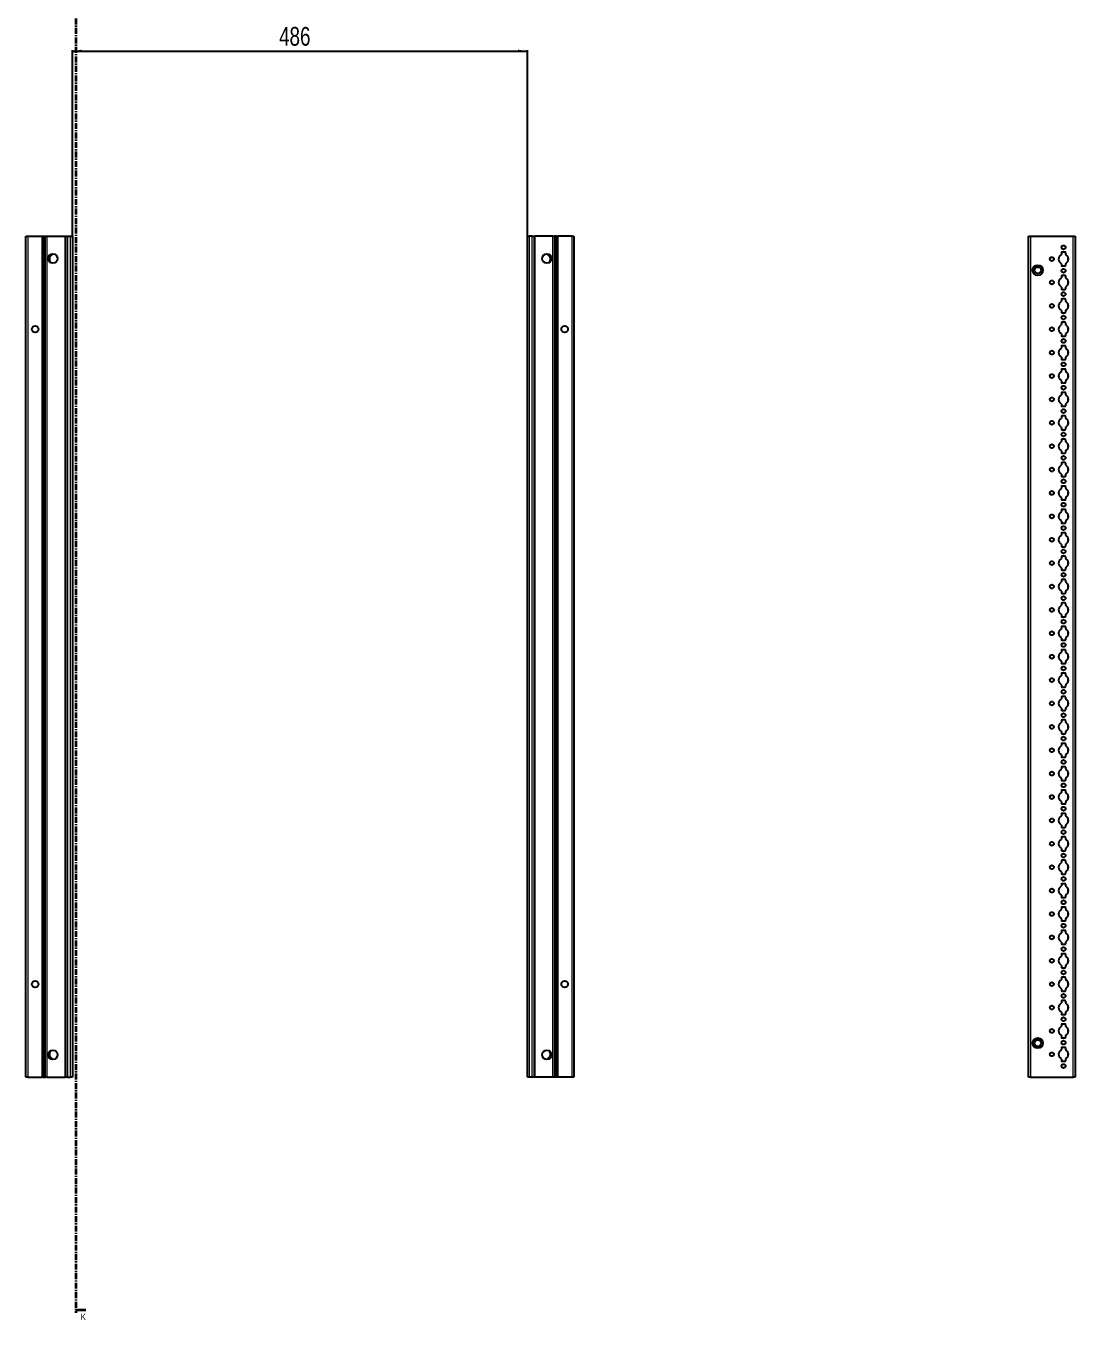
# Model space of a CAD drawing. Header units: millimetres. Extents: x -199 to 4013, y -1847 to 1507.
# Drawn here: x 1743 to 2863, y -1111 to 272 of the extents above; entities that cross this region are included whole.
import ezdxf

# ---------------------------------------------------------------- set-up
doc = ezdxf.new("R2010")
doc.units = ezdxf.units.MM
doc.linetypes.add('CENTER', pattern=[10.16, 6.35, -1.27, 1.27, -1.27])
doc.layers.add('FORMAT', color=7, linetype='Continuous')
doc.styles.add('SLDTEXTSTYLE0', font='TXT', dxfattribs={"width": 0.75})
doc.dimstyles.new('SLDDIMSTYLE0', dxfattribs={"dimtxt": 20, "dimasz": 10, "dimexe": 0, "dimexo": 0.0625, "dimgap": 5, "dimtad": 2, "dimdec": 1, "dimrnd": 1e-09, "dimzin": 12, "dimdsep": 46, "dimtxsty": 'SLDTEXTSTYLE0', "dimsah": 1, "dimcen": 0.09, "dimadec": 0, "dimazin": 3, "dimtfac": 1, "dimtofl": 0, "dimtmove": 0, "dimatfit": 3, "dimfxl": 0, "dimfrac": 2, "dimtolj": 1, "dimtzin": 12, "dimarcsym": 0})

# ---------------------------------------------------------------- blocks, each defined once
blk = doc.blocks.new('_D_4')
at = {"layer": 'FORMAT'}
for p, q in [((1792.3, 47.2), (1792.3, 246)), ((1792.3, 245), (2278.3, 245)), ((2278.3, 47.2), (2278.3, 246))]:
    blk.add_line(p, q, dxfattribs=at)
for points in [[(1792.3, 245), (1802.3, 243.5), (1802.3, 246.5)], [(2278.3, 245), (2268.3, 246.5), (2268.3, 243.5)]]:
    blk.add_solid(points, dxfattribs=at)
at = {"layer": 'FORMAT', "insert": (2013.1, 270.8), "char_height": 20, "attachment_point": 1, "style": 'SLDTEXTSTYLE0'}
blk.add_mtext('486', dxfattribs=at)

msp = doc.modelspace()

# ---------------------------------------------------------------- linework, layer by layer
at = {"color": 7, "linetype": 'CENTER', "lineweight": 35}
msp.add_line((1796.05, 1499.09), (1796.05, -1103.67), dxfattribs=at)
at = {"color": 7, "linetype": 'Continuous', "lineweight": 25}
for p, q in [((1742.62, -851.79), (1742.62, 47.21)), ((1742.62, 47.21), (1744.62, 47.21)), ((1744.62, 47.21), (1759.97, 47.21)), ((1759.97, 47.21), (1760.62, 47.21)), ((1760.62, 23.46), (1760.62, 47.21)), ((1760.62, 47.21), (1761.2, 47.21)), ((1761.2, 47.21), (1762.41, 47.21)), ((1762.41, 47.21), (1762.41, -851.79)), ((1762.41, 47.21), (1762.44, 47.21)), ((1762.44, 47.21), (1762.44, -851.79)), ((1762.44, 47.21), (1763.65, 47.21)), ((1763.65, 47.21), (1765.06, 47.21)), ((1765.06, 47.21), (1784.47, 47.21)), ((1784.47, 47.21), (1785.12, 47.21)), ((1785.12, -851.79), (1785.12, 47.21)), ((1785.12, 47.21), (1787.12, 47.21)), ((1787.12, 47.21), (1790.32, 47.21)), ((1790.32, 47.21), (1792.32, 47.21)), ((1792.32, 47.21), (1792.32, -851.79)), ((2278.32, -851.79), (2278.32, 47.21)), ((2278.32, 47.21), (2280.32, 47.21)), ((2283.52, 47.21), (2280.32, 47.21)), ((2283.52, 47.21), (2285.52, 47.21)), ((2285.52, 47.21), (2285.52, -851.79)), ((2285.52, 47.21), (2286.17, 47.21)), ((2305.57, 47.21), (2286.17, 47.21)), ((2305.57, 47.21), (2306.98, 47.21)), ((2308.19, 47.21), (2306.98, 47.21)), ((2308.19, -851.79), (2308.19, 47.21)), ((2308.22, 47.21), (2308.19, 47.21)), ((2308.22, -851.79), (2308.22, 47.21)), ((2309.43, 47.21), (2308.22, 47.21)), ((2309.43, 47.21), (2310.02, 47.21)), ((2310.02, 47.21), (2310.02, 23.46)), ((2310.02, 47.21), (2310.67, 47.21)), ((2326.02, 47.21), (2310.67, 47.21)), ((2326.02, 47.21), (2328.02, 47.21)), ((2328.02, 47.21), (2328.02, -851.79)), ((2813.65, -851.79), (2813.65, 47.21)), ((2813.65, 47.21), (2815.65, 47.21)), ((2815.65, 47.21), (2861.35, 47.21)), ((2861.35, 47.21), (2863.35, 47.21)), ((2863.35, 47.21), (2863.35, -851.79)), ((1770.67, 27.73), (1770.67, 28.14)), ((2299.97, 28.14), (2299.97, 27.73)), ((2848.7, 29.61), (2848.7, 27.73)), ((2852.8, 30.11), (2849.2, 30.11)), ((2853.3, 27.73), (2853.3, 29.61)), ((1760.68, 23.35), (1760.62, 23.46)), ((1760.62, 23.46), (1760.62, 21.96)), ((1760.62, 21.96), (1760.68, 22.06)), ((1760.62, -26.54), (1760.62, 21.96)), ((1760.68, 22.06), (1760.68, 23.35)), ((2310.02, 23.46), (2309.95, 23.35)), ((2309.95, 23.35), (2309.95, 22.06)), ((2309.95, 22.06), (2310.02, 21.96)), ((2310.02, 21.96), (2310.02, 23.46)), ((2310.02, 21.96), (2310.02, -26.54)), ((2848.7, 17.68), (2848.7, 15.81)), ((2849.2, 15.31), (2852.8, 15.31)), ((2853.3, 15.81), (2853.3, 17.68)), ((2848.7, 4.61), (2848.7, 2.73)), ((2852.8, 5.11), (2849.2, 5.11)), ((2853.3, 2.73), (2853.3, 4.61)), ((2848.7, -7.32), (2848.7, -9.19)), ((2849.2, -9.69), (2852.8, -9.69)), ((2853.3, -9.19), (2853.3, -7.32)), ((1760.68, -26.65), (1760.62, -26.54)), ((1760.62, -26.54), (1760.62, -28.04)), ((1760.68, -27.94), (1760.68, -26.65)), ((2310.02, -26.54), (2309.95, -26.65)), ((2309.95, -26.65), (2309.95, -27.94)), ((2310.02, -28.04), (2310.02, -26.54)), ((2848.7, -20.39), (2848.7, -22.27)), ((2852.8, -19.89), (2849.2, -19.89)), ((2853.3, -22.27), (2853.3, -20.39)), ((1760.62, -28.04), (1760.68, -27.94)), ((1760.62, -76.54), (1760.62, -28.04)), ((2309.95, -27.94), (2310.02, -28.04)), ((2310.02, -28.04), (2310.02, -76.54)), ((2848.7, -32.32), (2848.7, -34.19)), ((2849.2, -34.69), (2852.8, -34.69)), ((2853.3, -34.19), (2853.3, -32.32)), ((2848.7, -45.39), (2848.7, -47.27)), ((2852.8, -44.89), (2849.2, -44.89)), ((2853.3, -47.27), (2853.3, -45.39)), ((2848.7, -57.32), (2848.7, -59.19)), ((2849.2, -59.69), (2852.8, -59.69)), ((2853.3, -59.19), (2853.3, -57.32)), ((1760.68, -76.65), (1760.62, -76.54)), ((1760.62, -76.54), (1760.62, -78.04)), ((1760.62, -78.04), (1760.68, -77.94)), ((1760.62, -126.54), (1760.62, -78.04)), ((1760.68, -77.94), (1760.68, -76.65)), ((2310.02, -76.54), (2309.95, -76.65)), ((2309.95, -76.65), (2309.95, -77.94)), ((2309.95, -77.94), (2310.02, -78.04)), ((2310.02, -78.04), (2310.02, -76.54)), ((2310.02, -78.04), (2310.02, -126.54)), ((2848.7, -70.39), (2848.7, -72.27)), ((2848.7, -82.32), (2848.7, -84.19)), ((2852.8, -69.89), (2849.2, -69.89)), ((2853.3, -72.27), (2853.3, -70.39)), ((2853.3, -84.19), (2853.3, -82.32)), ((2848.7, -95.39), (2848.7, -97.27)), ((2849.2, -84.69), (2852.8, -84.69)), ((2852.8, -94.89), (2849.2, -94.89)), ((2853.3, -97.27), (2853.3, -95.39)), ((2848.7, -107.32), (2848.7, -109.19)), ((2849.2, -109.69), (2852.8, -109.69)), ((2853.3, -109.19), (2853.3, -107.32)), ((2848.7, -120.39), (2848.7, -122.27)), ((2852.8, -119.89), (2849.2, -119.89)), ((2853.3, -122.27), (2853.3, -120.39)), ((1760.68, -126.65), (1760.62, -126.54)), ((1760.62, -126.54), (1760.62, -128.04)), ((1760.62, -128.04), (1760.68, -127.94)), ((1760.62, -176.54), (1760.62, -128.04)), ((1760.68, -127.94), (1760.68, -126.65)), ((2310.02, -126.54), (2309.95, -126.65)), ((2309.95, -126.65), (2309.95, -127.94)), ((2309.95, -127.94), (2310.02, -128.04)), ((2310.02, -128.04), (2310.02, -126.54)), ((2310.02, -128.04), (2310.02, -176.54)), ((2848.7, -132.32), (2848.7, -134.19)), ((2849.2, -134.69), (2852.8, -134.69)), ((2853.3, -134.19), (2853.3, -132.32)), ((2848.7, -145.39), (2848.7, -147.27)), ((2852.8, -144.89), (2849.2, -144.89)), ((2853.3, -147.27), (2853.3, -145.39)), ((2848.7, -157.32), (2848.7, -159.19)), ((2849.2, -159.69), (2852.8, -159.69)), ((2853.3, -159.19), (2853.3, -157.32)), ((1760.68, -176.65), (1760.62, -176.54)), ((1760.62, -176.54), (1760.62, -178.04)), ((1760.62, -178.04), (1760.68, -177.94)), ((1760.62, -226.54), (1760.62, -178.04)), ((1760.68, -177.94), (1760.68, -176.65)), ((2310.02, -176.54), (2309.95, -176.65)), ((2309.95, -176.65), (2309.95, -177.94)), ((2309.95, -177.94), (2310.02, -178.04)), ((2310.02, -178.04), (2310.02, -176.54)), ((2310.02, -178.04), (2310.02, -226.54)), ((2848.7, -170.39), (2848.7, -172.27)), ((2852.8, -169.89), (2849.2, -169.89)), ((2853.3, -172.27), (2853.3, -170.39)), ((2848.7, -182.32), (2848.7, -184.19)), ((2849.2, -184.69), (2852.8, -184.69)), ((2853.3, -184.19), (2853.3, -182.32)), ((2848.7, -195.39), (2848.7, -197.27)), ((2848.7, -207.32), (2848.7, -209.19)), ((2852.8, -194.89), (2849.2, -194.89)), ((2853.3, -197.27), (2853.3, -195.39)), ((2853.3, -209.19), (2853.3, -207.32)), ((2848.7, -220.39), (2848.7, -222.27)), ((2849.2, -209.69), (2852.8, -209.69)), ((2852.8, -219.89), (2849.2, -219.89)), ((2853.3, -222.27), (2853.3, -220.39)), ((1760.68, -226.65), (1760.62, -226.54)), ((1760.62, -226.54), (1760.62, -228.04)), ((1760.62, -228.04), (1760.68, -227.94)), ((1760.62, -276.54), (1760.62, -228.04)), ((1760.68, -227.94), (1760.68, -226.65)), ((2310.02, -226.54), (2309.95, -226.65)), ((2309.95, -226.65), (2309.95, -227.94)), ((2309.95, -227.94), (2310.02, -228.04)), ((2310.02, -228.04), (2310.02, -226.54)), ((2310.02, -228.04), (2310.02, -276.54)), ((2848.7, -232.32), (2848.7, -234.19)), ((2849.2, -234.69), (2852.8, -234.69)), ((2853.3, -234.19), (2853.3, -232.32)), ((2848.7, -245.39), (2848.7, -247.27)), ((2852.8, -244.89), (2849.2, -244.89)), ((2853.3, -247.27), (2853.3, -245.39)), ((2848.7, -257.32), (2848.7, -259.19)), ((2849.2, -259.69), (2852.8, -259.69)), ((2853.3, -259.19), (2853.3, -257.32)), ((1760.68, -276.65), (1760.62, -276.54)), ((1760.62, -276.54), (1760.62, -278.04)), ((1760.68, -277.94), (1760.68, -276.65)), ((2310.02, -276.54), (2309.95, -276.65)), ((2309.95, -276.65), (2309.95, -277.94)), ((2310.02, -278.04), (2310.02, -276.54)), ((2848.7, -270.39), (2848.7, -272.27)), ((2852.8, -269.89), (2849.2, -269.89)), ((2853.3, -272.27), (2853.3, -270.39)), ((1760.62, -278.04), (1760.68, -277.94)), ((1760.62, -326.54), (1760.62, -278.04)), ((2309.95, -277.94), (2310.02, -278.04)), ((2310.02, -278.04), (2310.02, -326.54)), ((2848.7, -282.32), (2848.7, -284.19)), ((2849.2, -284.69), (2852.8, -284.69)), ((2853.3, -284.19), (2853.3, -282.32)), ((2848.7, -295.39), (2848.7, -297.27)), ((2852.8, -294.89), (2849.2, -294.89)), ((2853.3, -297.27), (2853.3, -295.39)), ((2848.7, -307.32), (2848.7, -309.19)), ((2849.2, -309.69), (2852.8, -309.69)), ((2853.3, -309.19), (2853.3, -307.32)), ((1760.68, -326.65), (1760.62, -326.54)), ((1760.62, -326.54), (1760.62, -328.04)), ((1760.62, -328.04), (1760.68, -327.94)), ((1760.62, -376.54), (1760.62, -328.04)), ((1760.68, -327.94), (1760.68, -326.65)), ((2310.02, -326.54), (2309.95, -326.65)), ((2309.95, -326.65), (2309.95, -327.94)), ((2309.95, -327.94), (2310.02, -328.04)), ((2310.02, -328.04), (2310.02, -326.54)), ((2310.02, -328.04), (2310.02, -376.54)), ((2848.7, -320.39), (2848.7, -322.27)), ((2852.8, -319.89), (2849.2, -319.89)), ((2853.3, -322.27), (2853.3, -320.39)), ((2848.7, -332.32), (2848.7, -334.19)), ((2848.7, -345.39), (2848.7, -347.27)), ((2849.2, -334.69), (2852.8, -334.69)), ((2852.8, -344.89), (2849.2, -344.89)), ((2853.3, -334.19), (2853.3, -332.32)), ((2853.3, -347.27), (2853.3, -345.39)), ((2848.7, -357.32), (2848.7, -359.19)), ((2853.3, -359.19), (2853.3, -357.32)), ((2848.7, -370.39), (2848.7, -372.27)), ((2849.2, -359.69), (2852.8, -359.69)), ((2852.8, -369.89), (2849.2, -369.89)), ((2853.3, -372.27), (2853.3, -370.39)), ((1760.68, -376.65), (1760.62, -376.54)), ((1760.62, -376.54), (1760.62, -378.04)), ((1760.62, -378.04), (1760.68, -377.94)), ((1760.62, -426.54), (1760.62, -378.04)), ((1760.68, -377.94), (1760.68, -376.65)), ((2310.02, -376.54), (2309.95, -376.65)), ((2309.95, -376.65), (2309.95, -377.94)), ((2309.95, -377.94), (2310.02, -378.04)), ((2310.02, -378.04), (2310.02, -376.54)), ((2310.02, -378.04), (2310.02, -426.54)), ((2848.7, -382.32), (2848.7, -384.19)), ((2849.2, -384.69), (2852.8, -384.69)), ((2853.3, -384.19), (2853.3, -382.32)), ((2848.7, -395.39), (2848.7, -397.27)), ((2852.8, -394.89), (2849.2, -394.89)), ((2853.3, -397.27), (2853.3, -395.39)), ((2848.7, -407.32), (2848.7, -409.19)), ((2849.2, -409.69), (2852.8, -409.69)), ((2853.3, -409.19), (2853.3, -407.32)), ((1760.68, -426.65), (1760.62, -426.54)), ((1760.62, -426.54), (1760.62, -428.04)), ((1760.62, -428.04), (1760.68, -427.94)), ((1760.62, -476.54), (1760.62, -428.04)), ((1760.68, -427.94), (1760.68, -426.65)), ((2310.02, -426.54), (2309.95, -426.65)), ((2309.95, -426.65), (2309.95, -427.94)), ((2309.95, -427.94), (2310.02, -428.04)), ((2310.02, -428.04), (2310.02, -426.54)), ((2310.02, -428.04), (2310.02, -476.54)), ((2848.7, -420.39), (2848.7, -422.27)), ((2852.8, -419.89), (2849.2, -419.89)), ((2853.3, -422.27), (2853.3, -420.39)), ((2848.7, -432.32), (2848.7, -434.19)), ((2849.2, -434.69), (2852.8, -434.69)), ((2853.3, -434.19), (2853.3, -432.32)), ((2848.7, -445.39), (2848.7, -447.27)), ((2852.8, -444.89), (2849.2, -444.89)), ((2853.3, -447.27), (2853.3, -445.39)), ((2848.7, -457.32), (2848.7, -459.19)), ((2849.2, -459.69), (2852.8, -459.69)), ((2852.8, -469.89), (2849.2, -469.89)), ((2853.3, -459.19), (2853.3, -457.32)), ((1760.68, -476.65), (1760.62, -476.54)), ((1760.62, -476.54), (1760.62, -478.04)), ((1760.62, -478.04), (1760.68, -477.94)), ((1760.62, -526.54), (1760.62, -478.04)), ((1760.68, -477.94), (1760.68, -476.65)), ((2310.02, -476.54), (2309.95, -476.65)), ((2309.95, -476.65), (2309.95, -477.94)), ((2309.95, -477.94), (2310.02, -478.04)), ((2310.02, -478.04), (2310.02, -476.54)), ((2310.02, -478.04), (2310.02, -526.54)), ((2848.7, -470.39), (2848.7, -472.27)), ((2848.7, -482.32), (2848.7, -484.19)), ((2853.3, -472.27), (2853.3, -470.39)), ((2853.3, -484.19), (2853.3, -482.32)), ((2848.7, -495.39), (2848.7, -497.27)), ((2849.2, -484.69), (2852.8, -484.69)), ((2852.8, -494.89), (2849.2, -494.89)), ((2853.3, -497.27), (2853.3, -495.39)), ((2848.7, -507.32), (2848.7, -509.19)), ((2849.2, -509.69), (2852.8, -509.69)), ((2853.3, -509.19), (2853.3, -507.32)), ((2848.7, -520.39), (2848.7, -522.27)), ((2852.8, -519.89), (2849.2, -519.89)), ((2853.3, -522.27), (2853.3, -520.39)), ((1760.68, -526.65), (1760.62, -526.54)), ((1760.62, -526.54), (1760.62, -528.04)), ((1760.62, -528.04), (1760.68, -527.94)), ((1760.62, -576.54), (1760.62, -528.04)), ((1760.68, -527.94), (1760.68, -526.65)), ((2310.02, -526.54), (2309.95, -526.65)), ((2309.95, -526.65), (2309.95, -527.94)), ((2309.95, -527.94), (2310.02, -528.04)), ((2310.02, -528.04), (2310.02, -526.54)), ((2310.02, -528.04), (2310.02, -576.54)), ((2848.7, -532.32), (2848.7, -534.19)), ((2849.2, -534.69), (2852.8, -534.69)), ((2853.3, -534.19), (2853.3, -532.32)), ((2848.7, -545.39), (2848.7, -547.27)), ((2852.8, -544.89), (2849.2, -544.89)), ((2853.3, -547.27), (2853.3, -545.39)), ((2848.7, -557.32), (2848.7, -559.19)), ((2849.2, -559.69), (2852.8, -559.69)), ((2853.3, -559.19), (2853.3, -557.32)), ((1760.68, -576.65), (1760.62, -576.54)), ((1760.62, -576.54), (1760.62, -578.04)), ((1760.62, -578.04), (1760.68, -577.94)), ((1760.62, -626.54), (1760.62, -578.04)), ((1760.68, -577.94), (1760.68, -576.65)), ((2310.02, -576.54), (2309.95, -576.65)), ((2309.95, -576.65), (2309.95, -577.94)), ((2309.95, -577.94), (2310.02, -578.04)), ((2310.02, -578.04), (2310.02, -576.54)), ((2310.02, -578.04), (2310.02, -626.54)), ((2848.7, -570.39), (2848.7, -572.27)), ((2852.8, -569.89), (2849.2, -569.89)), ((2853.3, -572.27), (2853.3, -570.39)), ((2848.7, -582.32), (2848.7, -584.19)), ((2849.2, -584.69), (2852.8, -584.69)), ((2853.3, -584.19), (2853.3, -582.32)), ((2848.7, -595.39), (2848.7, -597.27)), ((2848.7, -607.32), (2848.7, -609.19)), ((2852.8, -594.89), (2849.2, -594.89)), ((2853.3, -597.27), (2853.3, -595.39)), ((2853.3, -609.19), (2853.3, -607.32)), ((2848.7, -620.39), (2848.7, -622.27)), ((2849.2, -609.69), (2852.8, -609.69)), ((2852.8, -619.89), (2849.2, -619.89)), ((2853.3, -622.27), (2853.3, -620.39)), ((1760.68, -626.65), (1760.62, -626.54)), ((1760.62, -626.54), (1760.62, -628.04)), ((1760.62, -628.04), (1760.68, -627.94)), ((1760.62, -676.54), (1760.62, -628.04)), ((1760.68, -627.94), (1760.68, -626.65)), ((2310.02, -626.54), (2309.95, -626.65)), ((2309.95, -626.65), (2309.95, -627.94)), ((2309.95, -627.94), (2310.02, -628.04)), ((2310.02, -628.04), (2310.02, -626.54)), ((2310.02, -628.04), (2310.02, -676.54)), ((2848.7, -632.32), (2848.7, -634.19)), ((2849.2, -634.69), (2852.8, -634.69)), ((2853.3, -634.19), (2853.3, -632.32)), ((2848.7, -645.39), (2848.7, -647.27)), ((2852.8, -644.89), (2849.2, -644.89)), ((2853.3, -647.27), (2853.3, -645.39)), ((2848.7, -657.32), (2848.7, -659.19)), ((2849.2, -659.69), (2852.8, -659.69)), ((2853.3, -659.19), (2853.3, -657.32)), ((1760.68, -676.65), (1760.62, -676.54)), ((1760.62, -676.54), (1760.62, -678.04)), ((1760.68, -677.94), (1760.68, -676.65)), ((2310.02, -676.54), (2309.95, -676.65)), ((2309.95, -676.65), (2309.95, -677.94)), ((2310.02, -678.04), (2310.02, -676.54)), ((2848.7, -670.39), (2848.7, -672.27)), ((2852.8, -669.89), (2849.2, -669.89)), ((2853.3, -672.27), (2853.3, -670.39)), ((1760.62, -678.04), (1760.68, -677.94)), ((1760.62, -726.54), (1760.62, -678.04)), ((2309.95, -677.94), (2310.02, -678.04)), ((2310.02, -678.04), (2310.02, -726.54)), ((2848.7, -682.32), (2848.7, -684.19)), ((2849.2, -684.69), (2852.8, -684.69)), ((2853.3, -684.19), (2853.3, -682.32)), ((2848.7, -695.39), (2848.7, -697.27)), ((2852.8, -694.89), (2849.2, -694.89)), ((2853.3, -697.27), (2853.3, -695.39)), ((2848.7, -707.32), (2848.7, -709.19)), ((2849.2, -709.69), (2852.8, -709.69)), ((2853.3, -709.19), (2853.3, -707.32)), ((1760.68, -726.65), (1760.62, -726.54)), ((1760.62, -726.54), (1760.62, -728.04)), ((1760.62, -728.04), (1760.68, -727.94)), ((1760.62, -776.54), (1760.62, -728.04)), ((1760.68, -727.94), (1760.68, -726.65)), ((2310.02, -726.54), (2309.95, -726.65)), ((2309.95, -726.65), (2309.95, -727.94)), ((2309.95, -727.94), (2310.02, -728.04)), ((2310.02, -728.04), (2310.02, -726.54)), ((2310.02, -728.04), (2310.02, -776.54)), ((2848.7, -720.39), (2848.7, -722.27)), ((2848.7, -732.32), (2848.7, -734.19)), ((2852.8, -719.89), (2849.2, -719.89)), ((2853.3, -722.27), (2853.3, -720.39)), ((2853.3, -734.19), (2853.3, -732.32)), ((2848.7, -745.39), (2848.7, -747.27)), ((2849.2, -734.69), (2852.8, -734.69)), ((2852.8, -744.89), (2849.2, -744.89)), ((2853.3, -747.27), (2853.3, -745.39)), ((2848.7, -757.32), (2848.7, -759.19)), ((2849.2, -759.69), (2852.8, -759.69)), ((2853.3, -759.19), (2853.3, -757.32)), ((2848.7, -770.39), (2848.7, -772.27)), ((2852.8, -769.89), (2849.2, -769.89)), ((2853.3, -772.27), (2853.3, -770.39)), ((1760.68, -776.65), (1760.62, -776.54)), ((1760.62, -776.54), (1760.62, -778.04)), ((1760.62, -778.04), (1760.68, -777.94)), ((1760.62, -826.54), (1760.62, -778.04)), ((1760.68, -777.94), (1760.68, -776.65)), ((2310.02, -776.54), (2309.95, -776.65)), ((2309.95, -776.65), (2309.95, -777.94)), ((2309.95, -777.94), (2310.02, -778.04)), ((2310.02, -778.04), (2310.02, -776.54)), ((2310.02, -778.04), (2310.02, -826.54)), ((2848.7, -782.32), (2848.7, -784.19)), ((2849.2, -784.69), (2852.8, -784.69)), ((2853.3, -784.19), (2853.3, -782.32)), ((2848.7, -795.39), (2848.7, -797.27)), ((2852.8, -794.89), (2849.2, -794.89)), ((2853.3, -797.27), (2853.3, -795.39)), ((2848.7, -807.32), (2848.7, -809.19)), ((2849.2, -809.69), (2852.8, -809.69)), ((2853.3, -809.19), (2853.3, -807.32)), ((1760.68, -826.65), (1760.62, -826.54)), ((1760.62, -826.54), (1760.62, -828.04)), ((1760.62, -828.04), (1760.68, -827.94)), ((1760.62, -851.79), (1760.62, -828.04)), ((1760.68, -827.94), (1760.68, -826.65)), ((2310.02, -826.54), (2309.95, -826.65)), ((2309.95, -826.65), (2309.95, -827.94)), ((2309.95, -827.94), (2310.02, -828.04)), ((2310.02, -828.04), (2310.02, -826.54)), ((2310.02, -828.04), (2310.02, -851.79)), ((2848.7, -820.39), (2848.7, -822.27)), ((2852.8, -819.89), (2849.2, -819.89)), ((2853.3, -822.27), (2853.3, -820.39)), ((1770.67, -832.73), (1770.67, -832.32)), ((2299.97, -832.32), (2299.97, -832.73)), ((2848.7, -832.32), (2848.7, -834.19)), ((2849.2, -834.69), (2852.8, -834.69)), ((2853.3, -834.19), (2853.3, -832.32)), ((1744.62, -851.79), (1742.62, -851.79)), ((1744.62, -851.79), (1759.97, -851.79)), ((1760.62, -851.79), (1759.97, -851.79)), ((1761.2, -851.79), (1760.62, -851.79)), ((1761.2, -851.79), (1762.41, -851.79)), ((1762.41, -851.79), (1762.44, -851.79)), ((1762.44, -851.79), (1763.65, -851.79)), ((1765.06, -851.79), (1763.65, -851.79)), ((1765.06, -851.79), (1784.47, -851.79)), ((1785.12, -851.79), (1784.47, -851.79)), ((1787.12, -851.79), (1785.12, -851.79)), ((1787.12, -851.79), (1790.32, -851.79)), ((1792.32, -851.79), (1790.32, -851.79)), ((2280.32, -851.79), (2278.32, -851.79)), ((2283.52, -851.79), (2280.32, -851.79)), ((2285.52, -851.79), (2283.52, -851.79)), ((2286.17, -851.79), (2285.52, -851.79)), ((2305.57, -851.79), (2286.17, -851.79)), ((2306.98, -851.79), (2305.57, -851.79)), ((2308.19, -851.79), (2306.98, -851.79)), ((2308.22, -851.79), (2308.19, -851.79)), ((2309.43, -851.79), (2308.22, -851.79)), ((2310.02, -851.79), (2309.43, -851.79)), ((2310.67, -851.79), (2310.02, -851.79)), ((2326.02, -851.79), (2310.67, -851.79)), ((2328.02, -851.79), (2326.02, -851.79)), ((2815.65, -851.79), (2813.65, -851.79)), ((2815.65, -851.79), (2861.35, -851.79)), ((2863.35, -851.79), (2861.35, -851.79))]:
    msp.add_line(p, q, dxfattribs=at)
at = {"color": 8, "linetype": 'Continuous', "lineweight": 18}
for p, q in [((1744.62, 47.21), (1744.62, -851.79)), ((1759.97, -851.79), (1759.97, 47.21)), ((1761.2, 47.21), (1761.2, -851.79)), ((1763.65, -851.79), (1763.65, 47.21)), ((1765.06, 47.21), (1765.06, -851.79)), ((1784.47, -851.79), (1784.47, 47.21)), ((1787.12, 47.21), (1787.12, -851.79)), ((1790.32, -851.79), (1790.32, 47.21)), ((2280.32, 47.21), (2280.32, -851.79)), ((2283.52, -851.79), (2283.52, 47.21)), ((2286.17, 47.21), (2286.17, -851.79)), ((2305.57, -851.79), (2305.57, 47.21)), ((2306.98, 47.21), (2306.98, -851.79)), ((2309.43, -851.79), (2309.43, 47.21)), ((2310.67, 47.21), (2310.67, -851.79)), ((2326.02, -851.79), (2326.02, 47.21)), ((2815.65, 47.21), (2815.65, -851.79)), ((2861.35, -851.79), (2861.35, 47.21)), ((2855.5, 20), (2855.5, 25.41)), ((2855.5, -5), (2855.5, 0.41)), ((2855.5, -30), (2855.5, -24.59)), ((2855.5, -55), (2855.5, -49.59)), ((2855.5, -80), (2855.5, -74.59)), ((2855.5, -105), (2855.5, -99.59)), ((2855.5, -130), (2855.5, -124.59)), ((2855.5, -155), (2855.5, -149.59)), ((2855.5, -180), (2855.5, -174.59)), ((2855.5, -205), (2855.5, -199.59)), ((2855.5, -230), (2855.5, -224.59)), ((2855.5, -255), (2855.5, -249.59)), ((2855.5, -280), (2855.5, -274.59)), ((2855.5, -305), (2855.5, -299.59)), ((2855.5, -330), (2855.5, -324.59)), ((2855.5, -355), (2855.5, -349.59)), ((2855.5, -380), (2855.5, -374.59)), ((2855.5, -405), (2855.5, -399.59)), ((2855.5, -430), (2855.5, -424.59)), ((2855.5, -455), (2855.5, -449.59)), ((2855.5, -480), (2855.5, -474.59)), ((2855.5, -505), (2855.5, -499.59)), ((2855.5, -530), (2855.5, -524.59)), ((2855.5, -555), (2855.5, -549.59)), ((2855.5, -580), (2855.5, -574.59)), ((2855.5, -605), (2855.5, -599.59)), ((2855.5, -630), (2855.5, -624.59)), ((2855.5, -655), (2855.5, -649.59)), ((2855.5, -680), (2855.5, -674.59)), ((2855.5, -705), (2855.5, -699.59)), ((2855.5, -730), (2855.5, -724.59)), ((2855.5, -755), (2855.5, -749.59)), ((2855.5, -780), (2855.5, -774.59)), ((2855.5, -805), (2855.5, -799.59)), ((2855.5, -830), (2855.5, -824.59))]:
    msp.add_line(p, q, dxfattribs=at)
at = {"color": 7, "linetype": 'Continuous', "lineweight": 35}
msp.add_line((1806.69, -1100.67), (1796.05, -1100.67), dxfattribs=at)
at = {"color": 7, "linetype": 'Continuous', "lineweight": 25}
for centre, radius in [((1771.47, 23.21), 5), ((2299.17, 23.21), 5), ((2851, 35.21), 2.12), ((2823.5, 10.71), 5.5), ((2823.5, 10.71), 3.5), ((2838.5, 22.71), 2.12), ((2851, 10.21), 2.12), ((2838.5, -2.29), 2.12), ((2851, -14.79), 2.12), ((2838.5, -27.29), 2.12), ((2851, -39.79), 2.12), ((1752.52, -52.29), 3.5), ((2318.12, -52.29), 3.5), ((2838.5, -52.29), 2.12), ((2851, -64.79), 2.12), ((2838.5, -77.29), 2.12), ((2851, -89.79), 2.12), ((2838.5, -102.29), 2.12), ((2851, -114.79), 2.12), ((2838.5, -127.29), 2.12), ((2851, -139.79), 2.12), ((2838.5, -152.29), 2.12), ((2851, -164.79), 2.12), ((2838.5, -177.29), 2.12), ((2851, -189.79), 2.12), ((2838.5, -202.29), 2.12), ((2851, -214.79), 2.12), ((2838.5, -227.29), 2.12), ((2851, -239.79), 2.12), ((2838.5, -252.29), 2.12), ((2851, -264.79), 2.12), ((2838.5, -277.29), 2.12), ((2851, -289.79), 2.12), ((2838.5, -302.29), 2.12), ((2851, -314.79), 2.12), ((2838.5, -327.29), 2.12), ((2851, -339.79), 2.12), ((2838.5, -352.29), 2.12), ((2851, -364.79), 2.12), ((2838.5, -377.29), 2.12), ((2838.5, -402.29), 2.12), ((2851, -389.79), 2.12), ((2851, -414.79), 2.12), ((2838.5, -427.29), 2.12), ((2851, -439.79), 2.12), ((2838.5, -452.29), 2.12), ((2851, -464.79), 2.12), ((2838.5, -477.29), 2.12), ((2851, -489.79), 2.12), ((2838.5, -502.29), 2.12), ((2838.5, -527.29), 2.12), ((2851, -514.79), 2.12), ((2851, -539.79), 2.12), ((2838.5, -552.29), 2.12), ((2851, -564.79), 2.12), ((2838.5, -577.29), 2.12), ((2851, -589.79), 2.12), ((2838.5, -602.29), 2.12), ((2851, -614.79), 2.12), ((2838.5, -627.29), 2.12), ((2851, -639.79), 2.12), ((2838.5, -652.29), 2.12), ((2851, -664.79), 2.12), ((2838.5, -677.29), 2.12), ((2851, -689.79), 2.12), ((2838.5, -702.29), 2.12), ((2851, -714.79), 2.12), ((2838.5, -727.29), 2.12), ((2851, -739.79), 2.12), ((1752.52, -752.29), 3.5), ((2318.12, -752.29), 3.5), ((2838.5, -752.29), 2.12), ((2851, -764.79), 2.12), ((2838.5, -777.29), 2.12), ((2851, -789.79), 2.12), ((2838.5, -802.29), 2.12), ((2823.5, -815.29), 5.5), ((2823.5, -815.29), 3.5), ((2851, -814.79), 2.12), ((1771.47, -827.79), 5), ((2299.17, -827.79), 5), ((2838.5, -827.29), 2.12), ((2851, -839.79), 2.12)]:
    msp.add_circle(centre, radius, dxfattribs=at)
for centre, radius, start, end in [((1770.17, 27.73), 0.5, 299.14074, 0), ((2300.47, 27.73), 0.5, 180, 240.85926), ((2848.2, 27.73), 0.5, 299.14074, 0), ((2849.2, 29.61), 0.5, 90, 180), ((2852.8, 29.61), 0.5, 0, 90), ((2853.8, 27.73), 0.5, 180, 240.85926), ((1772.97, 22.71), 5.25, 119.14074, 233.81086), ((2297.67, 22.71), 5.25, 306.18914, 60.85926), ((2851, 22.71), 5.25, 119.14074, 240.85926), ((2848.2, 17.68), 0.5, 0, 60.85926), ((2849.2, 15.81), 0.5, 180, 270), ((2852.8, 15.81), 0.5, 270, 0), ((2853.8, 17.68), 0.5, 119.14074, 180), ((2851, 22.71), 5.25, 299.14074, 60.85926), ((2851, -2.29), 5.25, 119.14074, 240.85926), ((2848.2, 2.73), 0.5, 299.14074, 0), ((2849.2, 4.61), 0.5, 90, 180), ((2852.8, 4.61), 0.5, 0, 90), ((2853.8, 2.73), 0.5, 180, 240.85926), ((2851, -2.29), 5.25, 299.14074, 60.85926), ((2848.2, -7.32), 0.5, 0, 60.85926), ((2849.2, -9.19), 0.5, 180, 270), ((2852.8, -9.19), 0.5, 270, 0), ((2853.8, -7.32), 0.5, 119.14074, 180), ((2851, -27.29), 5.25, 119.14074, 240.85926), ((2848.2, -22.27), 0.5, 299.14074, 0), ((2849.2, -20.39), 0.5, 90, 180), ((2852.8, -20.39), 0.5, 0, 90), ((2853.8, -22.27), 0.5, 180, 240.85926), ((2851, -27.29), 5.25, 299.14074, 60.85926), ((2848.2, -32.32), 0.5, 0, 60.85926), ((2849.2, -34.19), 0.5, 180, 270), ((2852.8, -34.19), 0.5, 270, 0), ((2853.8, -32.32), 0.5, 119.14074, 180), ((2851, -52.29), 5.25, 119.14074, 240.85926), ((2848.2, -47.27), 0.5, 299.14074, 0), ((2849.2, -45.39), 0.5, 90, 180), ((2852.8, -45.39), 0.5, 0, 90), ((2853.8, -47.27), 0.5, 180, 240.85926), ((2851, -52.29), 5.25, 299.14074, 60.85926), ((2848.2, -57.32), 0.5, 0, 60.85926), ((2849.2, -59.19), 0.5, 180, 270), ((2852.8, -59.19), 0.5, 270, 0), ((2853.8, -57.32), 0.5, 119.14074, 180), ((2851, -77.29), 5.25, 119.14074, 240.85926), ((2848.2, -72.27), 0.5, 299.14074, 0), ((2848.2, -82.32), 0.5, 0, 60.85926), ((2849.2, -70.39), 0.5, 90, 180), ((2852.8, -70.39), 0.5, 0, 90), ((2853.8, -72.27), 0.5, 180, 240.85926), ((2853.8, -82.32), 0.5, 119.14074, 180), ((2851, -77.29), 5.25, 299.14074, 60.85926), ((2849.2, -84.19), 0.5, 180, 270), ((2849.2, -95.39), 0.5, 90, 180), ((2852.8, -84.19), 0.5, 270, 0), ((2852.8, -95.39), 0.5, 0, 90), ((2851, -102.29), 5.25, 119.14074, 240.85926), ((2848.2, -97.27), 0.5, 299.14074, 0), ((2848.2, -107.32), 0.5, 0, 60.85926), ((2849.2, -109.19), 0.5, 180, 270), ((2852.8, -109.19), 0.5, 270, 0), ((2853.8, -97.27), 0.5, 180, 240.85926), ((2853.8, -107.32), 0.5, 119.14074, 180), ((2851, -102.29), 5.25, 299.14074, 60.85926), ((2851, -127.29), 5.25, 119.14074, 240.85926), ((2848.2, -122.27), 0.5, 299.14074, 0), ((2849.2, -120.39), 0.5, 90, 180), ((2852.8, -120.39), 0.5, 0, 90), ((2853.8, -122.27), 0.5, 180, 240.85926), ((2851, -127.29), 5.25, 299.14074, 60.85926), ((2848.2, -132.32), 0.5, 0, 60.85926), ((2849.2, -134.19), 0.5, 180, 270), ((2852.8, -134.19), 0.5, 270, 0), ((2853.8, -132.32), 0.5, 119.14074, 180), ((2851, -152.29), 5.25, 119.14074, 240.85926), ((2848.2, -147.27), 0.5, 299.14074, 0), ((2849.2, -145.39), 0.5, 90, 180), ((2852.8, -145.39), 0.5, 0, 90), ((2853.8, -147.27), 0.5, 180, 240.85926), ((2851, -152.29), 5.25, 299.14074, 60.85926), ((2848.2, -157.32), 0.5, 0, 60.85926), ((2849.2, -159.19), 0.5, 180, 270), ((2852.8, -159.19), 0.5, 270, 0), ((2853.8, -157.32), 0.5, 119.14074, 180), ((2851, -177.29), 5.25, 119.14074, 240.85926), ((2848.2, -172.27), 0.5, 299.14074, 0), ((2849.2, -170.39), 0.5, 90, 180), ((2852.8, -170.39), 0.5, 0, 90), ((2853.8, -172.27), 0.5, 180, 240.85926), ((2851, -177.29), 5.25, 299.14074, 60.85926), ((2848.2, -182.32), 0.5, 0, 60.85926), ((2849.2, -184.19), 0.5, 180, 270), ((2852.8, -184.19), 0.5, 270, 0), ((2853.8, -182.32), 0.5, 119.14074, 180), ((2851, -202.29), 5.25, 119.14074, 240.85926), ((2848.2, -197.27), 0.5, 299.14074, 0), ((2848.2, -207.32), 0.5, 0, 60.85926), ((2849.2, -195.39), 0.5, 90, 180), ((2852.8, -195.39), 0.5, 0, 90), ((2853.8, -197.27), 0.5, 180, 240.85926), ((2853.8, -207.32), 0.5, 119.14074, 180), ((2851, -202.29), 5.25, 299.14074, 60.85926), ((2849.2, -209.19), 0.5, 180, 270), ((2849.2, -220.39), 0.5, 90, 180), ((2852.8, -209.19), 0.5, 270, 0), ((2852.8, -220.39), 0.5, 0, 90), ((2851, -227.29), 5.25, 119.14074, 240.85926), ((2848.2, -222.27), 0.5, 299.14074, 0), ((2848.2, -232.32), 0.5, 0, 60.85926), ((2849.2, -234.19), 0.5, 180, 270), ((2852.8, -234.19), 0.5, 270, 0), ((2853.8, -222.27), 0.5, 180, 240.85926), ((2853.8, -232.32), 0.5, 119.14074, 180), ((2851, -227.29), 5.25, 299.14074, 60.85926), ((2851, -252.29), 5.25, 119.14074, 240.85926), ((2848.2, -247.27), 0.5, 299.14074, 0), ((2849.2, -245.39), 0.5, 90, 180), ((2852.8, -245.39), 0.5, 0, 90), ((2853.8, -247.27), 0.5, 180, 240.85926), ((2851, -252.29), 5.25, 299.14074, 60.85926), ((2848.2, -257.32), 0.5, 0, 60.85926), ((2849.2, -259.19), 0.5, 180, 270), ((2852.8, -259.19), 0.5, 270, 0), ((2853.8, -257.32), 0.5, 119.14074, 180), ((2851, -277.29), 5.25, 119.14074, 240.85926), ((2848.2, -272.27), 0.5, 299.14074, 0), ((2849.2, -270.39), 0.5, 90, 180), ((2852.8, -270.39), 0.5, 0, 90), ((2853.8, -272.27), 0.5, 180, 240.85926), ((2851, -277.29), 5.25, 299.14074, 60.85926), ((2848.2, -282.32), 0.5, 0, 60.85926), ((2849.2, -284.19), 0.5, 180, 270), ((2852.8, -284.19), 0.5, 270, 0), ((2853.8, -282.32), 0.5, 119.14074, 180), ((2851, -302.29), 5.25, 119.14074, 240.85926), ((2848.2, -297.27), 0.5, 299.14074, 0), ((2849.2, -295.39), 0.5, 90, 180), ((2852.8, -295.39), 0.5, 0, 90), ((2853.8, -297.27), 0.5, 180, 240.85926), ((2851, -302.29), 5.25, 299.14074, 60.85926), ((2848.2, -307.32), 0.5, 0, 60.85926), ((2849.2, -309.19), 0.5, 180, 270), ((2852.8, -309.19), 0.5, 270, 0), ((2853.8, -307.32), 0.5, 119.14074, 180), ((2851, -327.29), 5.25, 119.14074, 240.85926), ((2848.2, -322.27), 0.5, 299.14074, 0), ((2848.2, -332.32), 0.5, 0, 60.85926), ((2849.2, -320.39), 0.5, 90, 180), ((2852.8, -320.39), 0.5, 0, 90), ((2853.8, -322.27), 0.5, 180, 240.85926), ((2853.8, -332.32), 0.5, 119.14074, 180), ((2851, -327.29), 5.25, 299.14074, 60.85926), ((2849.2, -334.19), 0.5, 180, 270), ((2849.2, -345.39), 0.5, 90, 180), ((2852.8, -334.19), 0.5, 270, 0), ((2852.8, -345.39), 0.5, 0, 90), ((2851, -352.29), 5.25, 119.14074, 240.85926), ((2848.2, -347.27), 0.5, 299.14074, 0), ((2848.2, -357.32), 0.5, 0, 60.85926), ((2849.2, -359.19), 0.5, 180, 270), ((2852.8, -359.19), 0.5, 270, 0), ((2853.8, -347.27), 0.5, 180, 240.85926), ((2853.8, -357.32), 0.5, 119.14074, 180), ((2851, -352.29), 5.25, 299.14074, 60.85926), ((2851, -377.29), 5.25, 119.14074, 240.85926), ((2848.2, -372.27), 0.5, 299.14074, 0), ((2849.2, -370.39), 0.5, 90, 180), ((2852.8, -370.39), 0.5, 0, 90), ((2853.8, -372.27), 0.5, 180, 240.85926), ((2851, -377.29), 5.25, 299.14074, 60.85926), ((2848.2, -382.32), 0.5, 0, 60.85926), ((2849.2, -384.19), 0.5, 180, 270), ((2852.8, -384.19), 0.5, 270, 0), ((2853.8, -382.32), 0.5, 119.14074, 180), ((2851, -402.29), 5.25, 119.14074, 240.85926), ((2848.2, -397.27), 0.5, 299.14074, 0), ((2849.2, -395.39), 0.5, 90, 180), ((2852.8, -395.39), 0.5, 0, 90), ((2853.8, -397.27), 0.5, 180, 240.85926), ((2851, -402.29), 5.25, 299.14074, 60.85926), ((2848.2, -407.32), 0.5, 0, 60.85926), ((2849.2, -409.19), 0.5, 180, 270), ((2852.8, -409.19), 0.5, 270, 0), ((2853.8, -407.32), 0.5, 119.14074, 180), ((2851, -427.29), 5.25, 119.14074, 240.85926), ((2848.2, -422.27), 0.5, 299.14074, 0), ((2849.2, -420.39), 0.5, 90, 180), ((2852.8, -420.39), 0.5, 0, 90), ((2853.8, -422.27), 0.5, 180, 240.85926), ((2851, -427.29), 5.25, 299.14074, 60.85926), ((2848.2, -432.32), 0.5, 0, 60.85926), ((2849.2, -434.19), 0.5, 180, 270), ((2852.8, -434.19), 0.5, 270, 0), ((2853.8, -432.32), 0.5, 119.14074, 180), ((2851, -452.29), 5.25, 119.14074, 240.85926), ((2848.2, -447.27), 0.5, 299.14074, 0), ((2849.2, -445.39), 0.5, 90, 180), ((2852.8, -445.39), 0.5, 0, 90), ((2853.8, -447.27), 0.5, 180, 240.85926), ((2851, -452.29), 5.25, 299.14074, 60.85926), ((2848.2, -457.32), 0.5, 0, 60.85926), ((2849.2, -459.19), 0.5, 180, 270), ((2849.2, -470.39), 0.5, 90, 180), ((2852.8, -459.19), 0.5, 270, 0), ((2852.8, -470.39), 0.5, 0, 90), ((2853.8, -457.32), 0.5, 119.14074, 180), ((2851, -477.29), 5.25, 119.14074, 240.85926), ((2848.2, -472.27), 0.5, 299.14074, 0), ((2848.2, -482.32), 0.5, 0, 60.85926), ((2853.8, -472.27), 0.5, 180, 240.85926), ((2853.8, -482.32), 0.5, 119.14074, 180), ((2851, -477.29), 5.25, 299.14074, 60.85926), ((2851, -502.29), 5.25, 119.14074, 240.85926), ((2848.2, -497.27), 0.5, 299.14074, 0), ((2849.2, -484.19), 0.5, 180, 270), ((2849.2, -495.39), 0.5, 90, 180), ((2852.8, -484.19), 0.5, 270, 0), ((2852.8, -495.39), 0.5, 0, 90), ((2853.8, -497.27), 0.5, 180, 240.85926), ((2851, -502.29), 5.25, 299.14074, 60.85926), ((2848.2, -507.32), 0.5, 0, 60.85926), ((2849.2, -509.19), 0.5, 180, 270), ((2852.8, -509.19), 0.5, 270, 0), ((2853.8, -507.32), 0.5, 119.14074, 180), ((2851, -527.29), 5.25, 119.14074, 240.85926), ((2848.2, -522.27), 0.5, 299.14074, 0), ((2849.2, -520.39), 0.5, 90, 180), ((2852.8, -520.39), 0.5, 0, 90), ((2853.8, -522.27), 0.5, 180, 240.85926), ((2851, -527.29), 5.25, 299.14074, 60.85926), ((2848.2, -532.32), 0.5, 0, 60.85926), ((2849.2, -534.19), 0.5, 180, 270), ((2852.8, -534.19), 0.5, 270, 0), ((2853.8, -532.32), 0.5, 119.14074, 180), ((2851, -552.29), 5.25, 119.14074, 240.85926), ((2848.2, -547.27), 0.5, 299.14074, 0), ((2849.2, -545.39), 0.5, 90, 180), ((2852.8, -545.39), 0.5, 0, 90), ((2853.8, -547.27), 0.5, 180, 240.85926), ((2851, -552.29), 5.25, 299.14074, 60.85926), ((2848.2, -557.32), 0.5, 0, 60.85926), ((2849.2, -559.19), 0.5, 180, 270), ((2852.8, -559.19), 0.5, 270, 0), ((2853.8, -557.32), 0.5, 119.14074, 180), ((2851, -577.29), 5.25, 119.14074, 240.85926), ((2848.2, -572.27), 0.5, 299.14074, 0), ((2849.2, -570.39), 0.5, 90, 180), ((2852.8, -570.39), 0.5, 0, 90), ((2853.8, -572.27), 0.5, 180, 240.85926), ((2851, -577.29), 5.25, 299.14074, 60.85926), ((2848.2, -582.32), 0.5, 0, 60.85926), ((2849.2, -584.19), 0.5, 180, 270), ((2852.8, -584.19), 0.5, 270, 0), ((2853.8, -582.32), 0.5, 119.14074, 180), ((2851, -602.29), 5.25, 119.14074, 240.85926), ((2848.2, -597.27), 0.5, 299.14074, 0), ((2848.2, -607.32), 0.5, 0, 60.85926), ((2849.2, -595.39), 0.5, 90, 180), ((2852.8, -595.39), 0.5, 0, 90), ((2853.8, -597.27), 0.5, 180, 240.85926), ((2853.8, -607.32), 0.5, 119.14074, 180), ((2851, -602.29), 5.25, 299.14074, 60.85926), ((2848.2, -622.27), 0.5, 299.14074, 0), ((2849.2, -609.19), 0.5, 180, 270), ((2849.2, -620.39), 0.5, 90, 180), ((2852.8, -609.19), 0.5, 270, 0), ((2852.8, -620.39), 0.5, 0, 90), ((2853.8, -622.27), 0.5, 180, 240.85926), ((2851, -627.29), 5.25, 119.14074, 240.85926), ((2848.2, -632.32), 0.5, 0, 60.85926), ((2849.2, -634.19), 0.5, 180, 270), ((2852.8, -634.19), 0.5, 270, 0), ((2853.8, -632.32), 0.5, 119.14074, 180), ((2851, -627.29), 5.25, 299.14074, 60.85926), ((2851, -652.29), 5.25, 119.14074, 240.85926), ((2848.2, -647.27), 0.5, 299.14074, 0), ((2849.2, -645.39), 0.5, 90, 180), ((2852.8, -645.39), 0.5, 0, 90), ((2853.8, -647.27), 0.5, 180, 240.85926), ((2851, -652.29), 5.25, 299.14074, 60.85926), ((2848.2, -657.32), 0.5, 0, 60.85926), ((2849.2, -659.19), 0.5, 180, 270), ((2852.8, -659.19), 0.5, 270, 0), ((2853.8, -657.32), 0.5, 119.14074, 180), ((2851, -677.29), 5.25, 119.14074, 240.85926), ((2848.2, -672.27), 0.5, 299.14074, 0), ((2849.2, -670.39), 0.5, 90, 180), ((2852.8, -670.39), 0.5, 0, 90), ((2853.8, -672.27), 0.5, 180, 240.85926), ((2851, -677.29), 5.25, 299.14074, 60.85926), ((2848.2, -682.32), 0.5, 0, 60.85926), ((2849.2, -684.19), 0.5, 180, 270), ((2852.8, -684.19), 0.5, 270, 0), ((2853.8, -682.32), 0.5, 119.14074, 180), ((2851, -702.29), 5.25, 119.14074, 240.85926), ((2848.2, -697.27), 0.5, 299.14074, 0), ((2849.2, -695.39), 0.5, 90, 180), ((2852.8, -695.39), 0.5, 0, 90), ((2853.8, -697.27), 0.5, 180, 240.85926), ((2851, -702.29), 5.25, 299.14074, 60.85926), ((2848.2, -707.32), 0.5, 0, 60.85926), ((2849.2, -709.19), 0.5, 180, 270), ((2852.8, -709.19), 0.5, 270, 0), ((2853.8, -707.32), 0.5, 119.14074, 180), ((2851, -727.29), 5.25, 119.14074, 240.85926), ((2848.2, -722.27), 0.5, 299.14074, 0), ((2848.2, -732.32), 0.5, 0, 60.85926), ((2849.2, -720.39), 0.5, 90, 180), ((2852.8, -720.39), 0.5, 0, 90), ((2853.8, -722.27), 0.5, 180, 240.85926), ((2853.8, -732.32), 0.5, 119.14074, 180), ((2851, -727.29), 5.25, 299.14074, 60.85926), ((2849.2, -734.19), 0.5, 180, 270), ((2849.2, -745.39), 0.5, 90, 180), ((2852.8, -734.19), 0.5, 270, 0), ((2852.8, -745.39), 0.5, 0, 90), ((2851, -752.29), 5.25, 119.14074, 240.85926), ((2848.2, -747.27), 0.5, 299.14074, 0), ((2848.2, -757.32), 0.5, 0, 60.85926), ((2849.2, -759.19), 0.5, 180, 270), ((2852.8, -759.19), 0.5, 270, 0), ((2853.8, -747.27), 0.5, 180, 240.85926), ((2853.8, -757.32), 0.5, 119.14074, 180), ((2851, -752.29), 5.25, 299.14074, 60.85926), ((2851, -777.29), 5.25, 119.14074, 240.85926), ((2848.2, -772.27), 0.5, 299.14074, 0), ((2849.2, -770.39), 0.5, 90, 180), ((2852.8, -770.39), 0.5, 0, 90), ((2853.8, -772.27), 0.5, 180, 240.85926), ((2851, -777.29), 5.25, 299.14074, 60.85926), ((2848.2, -782.32), 0.5, 0, 60.85926), ((2849.2, -784.19), 0.5, 180, 270), ((2852.8, -784.19), 0.5, 270, 0), ((2853.8, -782.32), 0.5, 119.14074, 180), ((2851, -802.29), 5.25, 119.14074, 240.85926), ((2848.2, -797.27), 0.5, 299.14074, 0), ((2849.2, -795.39), 0.5, 90, 180), ((2852.8, -795.39), 0.5, 0, 90), ((2853.8, -797.27), 0.5, 180, 240.85926), ((2851, -802.29), 5.25, 299.14074, 60.85926), ((2848.2, -807.32), 0.5, 0, 60.85926), ((2849.2, -809.19), 0.5, 180, 270), ((2852.8, -809.19), 0.5, 270, 0), ((2853.8, -807.32), 0.5, 119.14074, 180), ((1772.97, -827.29), 5.25, 126.18914, 240.85926), ((2297.67, -827.29), 5.25, 299.14074, 53.81083), ((2851, -827.29), 5.25, 119.14074, 240.85926), ((2848.2, -822.27), 0.5, 299.14074, 0), ((2849.2, -820.39), 0.5, 90, 180), ((2852.8, -820.39), 0.5, 0, 90), ((2853.8, -822.27), 0.5, 180, 240.85926), ((2851, -827.29), 5.25, 299.14074, 60.85926), ((1770.17, -832.32), 0.5, 0, 60.85926), ((2300.47, -832.32), 0.5, 119.14074, 180), ((2848.2, -832.32), 0.5, 0, 60.85926), ((2849.2, -834.19), 0.5, 180, 270), ((2852.8, -834.19), 0.5, 270, 0), ((2853.8, -832.32), 0.5, 119.14074, 180)]:
    msp.add_arc(centre, radius, start, end, dxfattribs=at)
at = {"color": 7, "linetype": 'Continuous', "lineweight": 35}
msp.add_solid([(1796.05, -1100.67), (1803.05, -1101.79), (1803.05, -1099.55)], dxfattribs=at)

# ---------------------------------------------------------------- texts
at = {"color": 7, "linetype": 'Continuous', "insert": (1801.23, -1104.36), "char_height": 7, "attachment_point": 1, "style": 'SLDTEXTSTYLE0'}
msp.add_mtext('K', dxfattribs=at)

# ---------------------------------------------------------------- dimensions: what is measured, and where the dimension line sits
at = {"layer": 'FORMAT'}
dim = msp.add_linear_dim(base=(2278.32, 245), p1=(1792.32, 47.21), p2=(2278.32, 47.21), angle=0, dimstyle='SLDDIMSTYLE0', dxfattribs=at)
dim.commit()
dim.dimension.update_dxf_attribs({"geometry": '_D_4', "text_midpoint": (2035.32, 245), "dimtype": 160})

doc.saveas('drawing.dxf')
